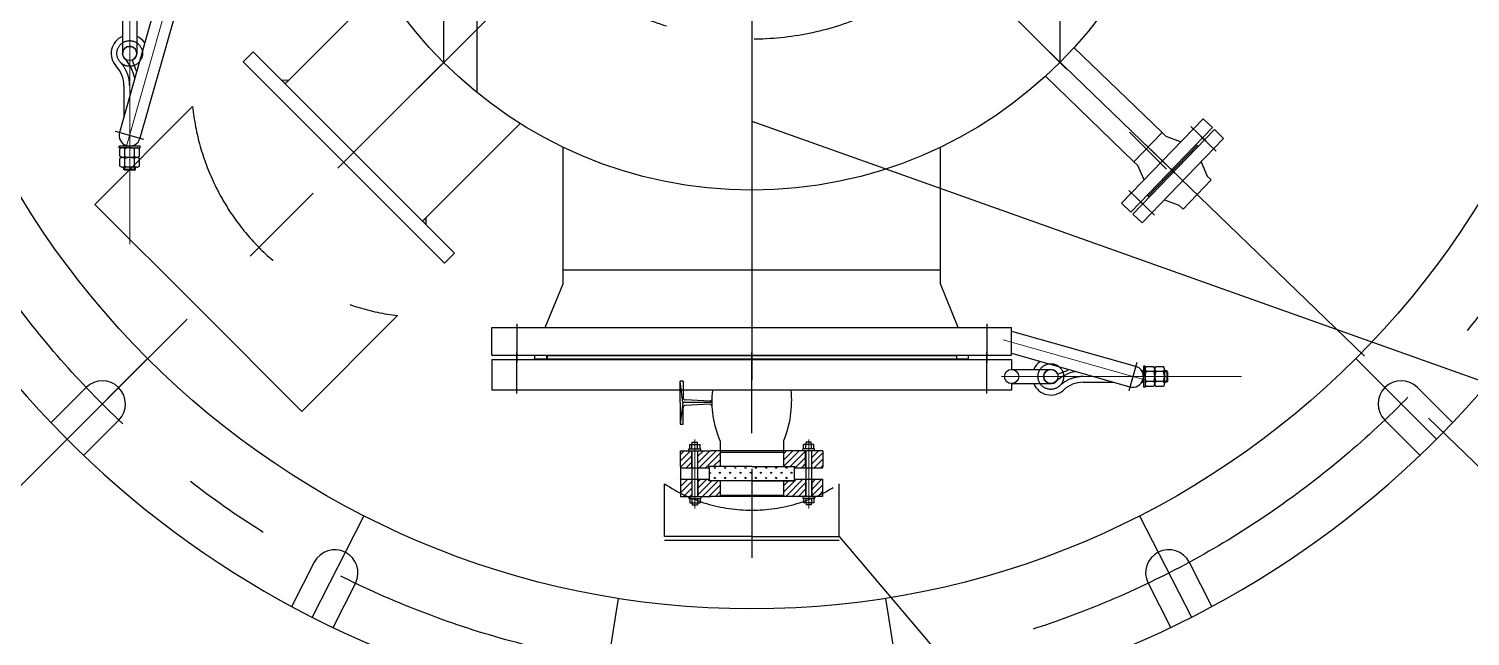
# Model space of a CAD drawing. Header units: millimetres. Extents: x -1250 to 28450, y -500 to 41550.
# Drawn here: x 12735 to 14760, y 22764 to 23617 of the extents above; entities that cross this region are included whole.
import ezdxf

# ---------------------------------------------------------------- set-up
doc = ezdxf.new("R2010")
doc.units = ezdxf.units.MM
doc.header["$LTSCALE"] = 500
for name, pattern in [('CENTER', [2, 1.25, -0.25, 0.25, -0.25]), ('CENTER2', [1.125, 0.75, -0.125, 0.125, -0.125]), ('DASHED', [0.75, 0.5, -0.25])]:
    doc.linetypes.add(name, pattern=pattern)
for name, color, linetype in [('1轮廓实线层', 7, 'Continuous'), ('2细线层', 4, 'Continuous'), ('3中心线层', 1, 'CENTER'), ('4虚线层', 6, 'DASHED'), ('5剖面线层', 2, 'Continuous'), ('7粗实线', 7, 'Continuous'), ('点划线', 1, 'CENTER2')]:
    doc.layers.add(name, color=color, linetype=linetype)
doc.layers.add('中心线', color=1, linetype='CENTER', lineweight=18)

msp = doc.modelspace()

# ---------------------------------------------------------------- hatches: boundary and pattern name
at = {"layer": '5剖面线层'}
h = msp.add_hatch(color=256, dxfattribs=at)
h.paths.add_polyline_path([(13293.64, 23352.22), (13288.27, 23346.85), (13293.19, 23341.94)])
h.paths.add_polyline_path([(13090.32, 23544.81), (13095.23, 23539.89), (13100.6, 23545.26)])
at = {"layer": '7粗实线'}
h = msp.add_hatch(dxfattribs=at)
h.set_pattern_fill('ANSI31', color=4, scale=2, angle=180, style=0)
h.set_pattern_definition([(225, (66147.559, 58839.737), (4.49012806, -4.49012806), [])])
h.paths.add_polyline_path([(13835.04, 22960.35), (13850.71, 22960.35), (13850.71, 22984.35), (13835.04, 22984.35)])
h.paths.add_polyline_path([(13795.21, 22961.68), (13796.12, 22960.35), (13808.71, 22960.35), (13826.37, 22960.35), (13826.37, 22984.35), (13811.21, 22984.35), (13811.21, 22982.35), (13795.21, 22982.35)])
h.paths.add_polyline_path([(13675.04, 22960.35), (13692.71, 22960.35), (13705.29, 22960.35), (13706.21, 22961.68), (13706.21, 22982.35), (13690.21, 22982.35), (13690.21, 22984.35), (13675.04, 22984.35)])
h.paths.add_polyline_path([(13650.71, 22960.35), (13666.37, 22960.35), (13666.37, 22984.35), (13650.71, 22984.35)])
h.paths.add_polyline_path([(13826.71, 23011.15), (13826.71, 23024.35), (13795.21, 23024.35), (13795.21, 23002.35), (13811.21, 23002.35), (13811.21, 23000.35), (13826.36, 23000.35), (13826.36, 23010.85)])
h.paths.add_polyline_path([(13834.71, 23024.35), (13834.71, 23011.16), (13835.05, 23010.85), (13835.05, 23000.35), (13850.71, 23000.35), (13850.71, 23024.35)])
h.paths.add_polyline_path([(13666.71, 23011.17), (13666.71, 23024.35), (13650.71, 23024.35), (13650.71, 23000.35), (13666.28, 23000.35), (13666.28, 23010.79)])
h.paths.add_polyline_path([(13674.71, 23024.35), (13674.71, 23011.3), (13675.24, 23010.85), (13675.24, 23000.35), (13690.21, 23000.35), (13690.21, 23002.35), (13706.21, 23002.35), (13706.21, 23024.35)])
h = msp.add_hatch(dxfattribs=at)
h.set_pattern_fill('GRASS', color=4, scale=0.4, angle=180, style=0)
h.set_pattern_definition([(270, (58434.882, 51386.2074), (7.1842, -7.1842), [1.905, -12.4634]), (225, (58434.882, 51386.207), (7.1842049, -7.1842049), [1.905, -8.255]), (315, (58434.882, 51386.207), (7.1842049, 7.1842049), [1.905, -8.255])])
h.paths.add_polyline_path([(13750.99, 22980.93), (13810.55, 22980.93), (13810.55, 23000.93), (13750.99, 23000.93)])
h.paths.add_polyline_path([(13691.8, 22980.93), (13750.99, 22980.93), (13750.99, 23000.93), (13691.8, 23000.93)])

# ---------------------------------------------------------------- linework, layer by layer
for p, q in [((13232.34, 23677), (13095.23, 23539.89)), ((13050.33, 23584.79), (13036.19, 23570.65)), ((13191.75, 23443.37), (13050.33, 23584.79)), ((14326.98, 23471.34), (14203.25, 23590.82)), ((13036.19, 23570.65), (13177.61, 23429.23)), ((13090.32, 23544.81), (13100.6, 23545.26)), ((14287.39, 23430.34), (14163.22, 23550.24)), ((13095.23, 23539.89), (13288.27, 23346.85)), ((13288.27, 23346.85), (13425.38, 23483.95)), ((13191.75, 23443.37), (13333.18, 23301.95)), ((13485.71, 23278.61), (13485.71, 23450.67)), ((14015.71, 23278.61), (14015.71, 23450.67)), ((13319.03, 23287.81), (13177.61, 23429.23)), ((13293.19, 23341.94), (13293.64, 23352.22)), ((13333.18, 23301.95), (13319.03, 23287.81))]:
    msp.add_line(p, q)
at = {"layer": '1轮廓实线层'}
for p, q in [((12909.63, 23637.32), (12862.56, 23471.42)), ((12867.01, 23637.32), (12867.01, 23582.32)), ((12886.98, 23637.32), (12886.98, 23582.32)), ((12940.82, 23637.32), (12891.42, 23463.23)), ((12880.49, 23572.95), (12886.08, 23557.96)), ((12868.99, 23537.02), (12868.99, 23494.08)), ((12828.14, 23370.33), (12965.46, 23507.65)), ((14270.02, 23372.04), (14384.63, 23490.73)), ((14397.58, 23478.23), (14384.63, 23490.73)), ((14397.58, 23478.23), (14282.96, 23359.54)), ((14400.46, 23475.45), (14285.84, 23356.76)), ((14287.39, 23430.34), (14326.98, 23471.34)), ((14298.79, 23344.26), (14413.41, 23462.95)), ((14332.74, 23465.78), (14326.98, 23471.34)), ((14353.03, 23458), (14332.74, 23465.78)), ((14400.46, 23475.45), (14413.41, 23462.95)), ((12862.19, 23449.96), (12862.19, 23452.33)), ((12891.79, 23452.32), (12862.19, 23452.33)), ((12876.99, 23449.96), (12862.19, 23449.96)), ((12864.86, 23449.39), (12863.13, 23448.39)), ((12863.13, 23437.86), (12863.13, 23448.39)), ((12868.99, 23452.32), (12868.99, 23454.63)), ((12868.99, 23454.63), (12868.99, 23452.32)), ((12870.06, 23437.86), (12870.06, 23448.53)), ((12876.99, 23449.96), (12891.79, 23449.95)), ((12883.92, 23437.86), (12883.92, 23448.53)), ((12884.06, 23454.09), (12884.06, 23452.32)), ((12884.99, 23452.32), (12884.99, 23454.63)), ((12889.12, 23449.39), (12890.84, 23448.39)), ((12890.84, 23437.86), (12890.84, 23448.39)), ((12891.79, 23449.95), (12891.79, 23452.32)), ((14307.33, 23381.89), (14376.1, 23453.1)), ((14307.33, 23381.89), (14376.1, 23453.1)), ((14376.1, 23453.1), (14374.66, 23454.49)), ((14376.1, 23453.1), (14377.54, 23451.71)), ((12864.86, 23436.86), (12863.13, 23437.86)), ((12864.86, 23435.76), (12863.13, 23434.76)), ((12863.13, 23424.23), (12863.13, 23434.76)), ((12864.86, 23423.23), (12863.13, 23424.23)), ((12887.11, 23436.33), (12866.86, 23436.33)), ((12887.11, 23422.69), (12866.86, 23422.69)), ((12868.99, 23419.53), (12868.99, 23422.69)), ((12870.06, 23424.23), (12870.06, 23434.9)), ((12870.19, 23418.33), (12870.19, 23422.69)), ((12883.79, 23418.33), (12883.79, 23422.69)), ((12883.92, 23437.86), (12884.28, 23437.5)), ((12883.92, 23424.23), (12883.92, 23434.9)), ((12884.99, 23419.53), (12884.99, 23422.69)), ((12887.12, 23436.33), (12887.11, 23436.33)), ((12889.12, 23436.86), (12890.84, 23437.86)), ((12889.12, 23435.76), (12890.84, 23434.76)), ((12889.12, 23423.23), (12890.84, 23424.23)), ((12890.84, 23424.23), (12890.84, 23434.76)), ((14293.14, 23424.78), (14287.39, 23430.34)), ((14301.62, 23404.77), (14293.14, 23424.78)), ((14381.8, 23430.22), (14390.28, 23410.21)), ((12870.19, 23418.33), (12868.99, 23419.53)), ((12884.99, 23419.53), (12868.99, 23419.53)), ((12883.79, 23418.33), (12870.19, 23418.33)), ((12883.79, 23418.33), (12884.99, 23419.53)), ((14356.44, 23363.65), (14396.04, 23404.65)), ((14390.28, 23410.21), (14396.04, 23404.65)), ((14307.33, 23381.89), (14305.89, 23383.28)), ((14307.33, 23381.89), (14308.76, 23380.5)), ((12973.43, 23225.04), (12828.14, 23370.33)), ((14282.96, 23359.54), (14270.02, 23372.04)), ((14330.4, 23376.99), (14350.69, 23369.21)), ((14350.69, 23369.21), (14356.44, 23363.65)), ((14285.84, 23356.76), (14298.79, 23344.26)), ((13485.71, 23258.61), (13485.71, 23278.61)), ((13485.71, 23278.61), (14015.71, 23278.61)), ((14015.71, 23258.61), (14015.71, 23278.61)), ((13460.71, 23197.61), (13485.71, 23258.61)), ((14040.71, 23197.61), (14015.71, 23258.61)), ((12973.43, 23225.04), (13118.71, 23079.76)), ((13118.71, 23079.76), (13253.16, 23214.2)), ((13385.71, 23197.61), (14115.71, 23197.61)), ((13385.71, 23158.61), (13385.71, 23197.61)), ((14115.71, 23158.61), (14115.71, 23197.61)), ((14115.71, 23192.44), (14289.8, 23143.04)), ((13385.71, 23158.61), (14115.71, 23158.61)), ((13446.21, 23153.61), (13446.21, 23158.61)), ((14055.21, 23153.61), (14055.21, 23158.61)), ((14115.71, 23161.25), (14281.61, 23114.18)), ((13385.71, 23152.61), (14115.71, 23152.61)), ((13385.71, 23152.61), (13385.71, 23109.61)), ((13446.21, 23153.61), (14055.21, 23153.61)), ((14038.71, 23157.61), (13462.71, 23157.61)), ((13462.71, 23153.61), (13462.71, 23157.61)), ((14038.21, 23157.61), (13463.21, 23157.61)), ((13463.21, 23157.61), (13463.21, 23152.61)), ((14038.21, 23157.61), (14038.21, 23152.61)), ((14038.71, 23153.61), (14038.71, 23157.61)), ((14115.71, 23152.61), (14115.71, 23138.6)), ((14115.71, 23138.6), (14170.71, 23138.6)), ((14300.71, 23143.41), (14300.7, 23113.81)), ((14303.08, 23143.41), (14300.71, 23143.41)), ((14303.07, 23128.61), (14303.08, 23143.41)), ((14303.64, 23140.73), (14304.64, 23142.46)), ((14315.17, 23142.46), (14304.64, 23142.46)), ((14316.17, 23140.73), (14315.17, 23142.46)), ((14316.7, 23138.73), (14316.7, 23138.72)), ((14316.7, 23138.72), (14316.7, 23118.48)), ((14317.27, 23140.73), (14318.27, 23142.46)), ((14328.8, 23142.46), (14318.27, 23142.46)), ((14329.8, 23140.73), (14328.8, 23142.46)), ((14330.34, 23138.72), (14330.34, 23118.48)), ((14115.71, 23118.63), (14170.71, 23118.63)), ((14115.71, 23118.63), (14115.71, 23109.61)), ((14180.08, 23132.1), (14195.07, 23137.69)), ((14216, 23120.61), (14258.95, 23120.61)), ((14300.71, 23136.61), (14298.39, 23136.61)), ((14300.7, 23120.61), (14298.39, 23120.61)), ((14298.39, 23120.61), (14300.7, 23120.61)), ((14298.94, 23135.68), (14300.71, 23135.68)), ((14303.07, 23128.61), (14303.07, 23113.81)), ((14315.17, 23135.53), (14304.5, 23135.53)), ((14315.17, 23121.68), (14304.5, 23121.68)), ((14315.17, 23135.53), (14315.53, 23135.9)), ((14328.8, 23135.53), (14318.13, 23135.53)), ((14328.8, 23121.68), (14318.13, 23121.68)), ((14333.5, 23136.6), (14330.34, 23136.6)), ((14334.7, 23135.4), (14330.34, 23135.4)), ((14334.7, 23121.8), (14330.34, 23121.8)), ((14333.5, 23120.6), (14330.34, 23120.6)), ((14334.7, 23135.4), (14333.5, 23136.6)), ((14333.5, 23136.6), (14333.5, 23120.6)), ((14334.7, 23121.8), (14333.5, 23120.6)), ((14334.7, 23135.4), (14334.7, 23121.8)), ((12815.85, 23113.43), (12766.06, 23063.64)), ((14115.71, 23109.61), (13385.71, 23109.61)), ((14303.07, 23113.81), (14300.7, 23113.81)), ((14303.64, 23116.48), (14304.64, 23114.75)), ((14315.17, 23114.75), (14304.64, 23114.75)), ((14316.17, 23116.48), (14315.17, 23114.75)), ((14317.27, 23116.48), (14318.27, 23114.75)), ((14328.8, 23114.75), (14318.27, 23114.75)), ((14329.8, 23116.48), (14328.8, 23114.75)), ((14685.57, 23113.43), (14735.35, 23063.64)), ((12861.81, 23067.46), (12812.02, 23017.68)), ((14639.6, 23067.46), (14689.39, 23017.68)), ((13628.16, 22904.06), (13628.16, 22978.02)), ((13873.25, 22904.06), (13873.25, 22978.02)), ((13750.71, 22904.06), (13628.16, 22904.06)), ((13628.16, 22898.76), (13873.25, 22898.76)), ((13750.71, 22904.06), (13873.25, 22904.06)), ((13136.29, 22868.04), (13104.32, 22805.31)), ((14365.13, 22868.04), (14397.09, 22805.31)), ((13194.2, 22838.53), (13162.24, 22775.8)), ((14307.21, 22838.53), (14339.18, 22775.8))]:
    msp.add_line(p, q, dxfattribs=at)
for centre, radius in [((13750.71, 24002.32), 1200), ((13750.71, 24002.32), 612), ((12876.99, 23582.32), 9.99), ((14115.57, 23128.61), 9.99), ((14170.71, 23128.61), 9.99)]:
    msp.add_circle(centre, radius, dxfattribs=at)
for centre, radius, start, end in [((13750.71, 24002.32), 1360, 208.36882, 125.17411), ((13750.71, 24002.32), 1360, 126.43801, 207.73886), ((12876.99, 23582.32), 26, 112.58747, 223.34176), ((12876.99, 23582.32), 26, 35.0857, 67.41253), ((12876.99, 23582.32), 10, 290.44381, 223.34176), ((12828.99, 23537.02), 40, 0, 43.34176), ((12828.99, 23537.02), 56, 10.46339, 43.34176), ((12876.99, 23582.32), 26, 290.44381, 293.23513), ((12876.99, 23467.32), 15, 164.16042, 344.16042), ((12866.86, 23445.93), 4, 90, 120), ((12866.87, 23445.93), 4, 37.09536, 90), ((12877.05, 23432.71), 17.25, 66.54303, 113.90147), ((12887.11, 23445.93), 4, 90, 142.90464), ((12887.12, 23445.93), 4, 60, 90), ((12866.86, 23440.33), 4, 240, 270), ((12866.86, 23432.29), 4, 90, 120), ((12866.86, 23426.69), 4, 240, 270), ((12866.87, 23440.33), 4, 270, 322.90464), ((12866.87, 23432.29), 4, 37.09536, 90), ((12866.87, 23426.69), 4, 270, 322.90464), ((12877.05, 23453.54), 17.25, 246.09853, 293.45697), ((12877.05, 23419.08), 17.25, 66.54303, 113.90147), ((12877.05, 23439.91), 17.25, 246.09853, 293.45697), ((12887.11, 23432.29), 4, 90, 142.90464), ((12887.11, 23426.69), 4, 217.09536, 270), ((12887.11, 23440.33), 4, 225, 270), ((12887.12, 23440.33), 4, 270, 300), ((12887.12, 23432.29), 4, 60, 90), ((12887.12, 23426.69), 4, 270, 300), ((14170.71, 23128.61), 26, 125.0857, 157.41253), ((14170.71, 23128.61), 10, 20.44381, 313.34176), ((14170.71, 23128.61), 26, 20.44381, 23.23513), ((14285.71, 23128.61), 15, 254.16042, 74.16042), ((14307.1, 23138.73), 4, 150, 180), ((14307.1, 23138.72), 4, 180, 232.90464), ((14312.7, 23138.72), 4, 315, 0), ((14312.7, 23138.73), 4, 0, 30), ((14320.74, 23138.73), 4, 150, 180), ((14320.74, 23138.72), 4, 180, 232.90464), ((14326.34, 23138.72), 4, 307.09536, 0), ((14326.34, 23138.73), 4, 0, 30), ((12838.54, 23090.16), 32.5, 315.72183, 134.27817), ((14170.71, 23128.61), 26, 202.58747, 313.34176), ((14216, 23080.61), 56, 100.46339, 133.34176), ((14216, 23080.61), 40, 90, 133.34176), ((14320.32, 23128.67), 17.25, 156.54303, 203.90147), ((14307.1, 23118.49), 4, 127.09536, 180), ((14307.1, 23118.48), 4, 180, 210), ((14312.7, 23118.49), 4, 0, 52.90464), ((14299.49, 23128.67), 17.25, 336.09853, 23.45697), ((14312.7, 23118.48), 4, 330, 0), ((14333.95, 23128.67), 17.25, 156.54303, 203.90147), ((14320.74, 23118.49), 4, 127.09536, 180), ((14320.74, 23118.48), 4, 180, 210), ((14326.34, 23118.49), 4, 0, 52.90464), ((14313.12, 23128.67), 17.25, 336.09853, 23.45697), ((14326.34, 23118.48), 4, 330, 0), ((14662.87, 23090.16), 32.5, 45.72183, 224.27817), ((13165.06, 22852.92), 32.5, 333.72183, 152.27817), ((14336.35, 22852.92), 32.5, 27.72183, 206.27817)]:
    msp.add_arc(centre, radius, start, end, dxfattribs=at)
at = {"layer": '2细线层'}
for p, q in [((13750.71, 23487.02), (15234.07, 22959.3)), ((13873.25, 22904.06), (14469.01, 22202.82))]:
    msp.add_line(p, q, dxfattribs=at)
at = {"layer": '3中心线层'}
for p, q in [((13750.71, 25748.81), (13750.71, 22255.83)), ((12515.75, 22767.37), (14985.66, 25237.28)), ((13750.71, 24002.32), (14333.21, 23419.82)), ((13394, 23645.62), (13169.46, 23421.08)), ((14161.71, 23591.32), (14999.96, 22781.83)), ((14367.14, 23479.82), (14388.72, 23458.98)), ((14403.11, 23445.09), (14381.53, 23465.93)), ((14303.59, 23454.31), (14345.31, 23414.02)), ((14280.31, 23389.9), (14301.89, 23369.06)), ((14316.28, 23355.17), (14294.7, 23376.01)), ((13420.71, 23202.61), (13420.71, 23148.61)), ((14080.71, 23202.61), (14080.71, 23148.61)), ((13420.71, 23104.61), (13420.71, 23162.61)), ((13750.71, 23049.1), (13750.71, 23162.61)), ((14080.71, 23104.61), (14080.71, 23162.61)), ((12902.18, 23153.8), (12789.04, 23040.66)), ((14599.23, 23153.8), (14712.37, 23040.66)), ((13205.92, 22933.12), (13133.28, 22790.55)), ((14295.49, 22933.12), (14368.13, 22790.55)), ((13562.98, 22817.1), (13537.96, 22659.07)), ((13938.43, 22817.1), (13963.46, 22659.07))]:
    msp.add_line(p, q, dxfattribs=at)
for radius in [1290, 400]:
    msp.add_circle((13750.71, 24002.32), radius, dxfattribs=at)
at = {"layer": '4虚线层'}
for p, q in [((13750.71, 24612.7), (13750.71, 23390.32)), ((13364.34, 24476.94), (13364.34, 23527.7)), ((13317.96, 24435.07), (13317.96, 23569.57)), ((14183.46, 24435.07), (14183.46, 23569.57))]:
    msp.add_line(p, q, dxfattribs=at)
for centre, radius, start, end in [((13293.24, 23541.25), 329.5, 185.85404, 263.01357), ((13750.71, 23162.07), 221.12, 236.34239, 303.65761)]:
    msp.add_arc(centre, radius, start, end, dxfattribs=at)
at = {"layer": '7粗实线'}
for p, q in [((13650.33, 23091.95), (13650.33, 23121.95)), ((13654.36, 23121.95), (13650.33, 23121.95)), ((13653.73, 23091.95), (13650.33, 23121.95)), ((13654.36, 23121.95), (13654.36, 23109.35)), ((13654.36, 23109.35), (13654.36, 23098.8)), ((13650.33, 23091.95), (13650.33, 23061.95)), ((13653.73, 23091.95), (13650.33, 23061.95)), ((13654.36, 23091.95), (13653.73, 23091.95)), ((13694.66, 23091.95), (13654.36, 23091.95)), ((13654.36, 23061.95), (13654.36, 23085.03)), ((13692.09, 23094.06), (13657.21, 23095.8)), ((13691.72, 23089.78), (13657.21, 23088.03)), ((13650.33, 23061.95), (13654.36, 23061.95)), ((13706.21, 23037.79), (13706.21, 23025.79)), ((13795.21, 23037.79), (13795.21, 23025.79)), ((13650.71, 23002.35), (13650.71, 23024.35)), ((13650.71, 23024.35), (13692.71, 23024.35)), ((13662.4, 23024.35), (13662.4, 23027.16)), ((13662.4, 23027.16), (13679.01, 23027.16)), ((13663.49, 23027.16), (13663.49, 23033.26)), ((13663.49, 23033.26), (13678, 23033.26)), ((13666.37, 23000.35), (13666.37, 23024.35)), ((13666.71, 23027.16), (13666.71, 23033.26)), ((13666.71, 23024.35), (13666.71, 22960.35)), ((13667.13, 23033.26), (13667.13, 23036.38)), ((13667.13, 23036.38), (13674.28, 23036.38)), ((13674.28, 23033.26), (13674.28, 23036.38)), ((13674.71, 23027.16), (13674.71, 23033.26)), ((13674.71, 23024.35), (13674.71, 22960.35)), ((13675.04, 23000.35), (13675.04, 23024.35)), ((13678, 23027.16), (13678, 23033.26)), ((13679.01, 23024.35), (13679.01, 23027.16)), ((13808.71, 23024.35), (13692.71, 23024.35)), ((13706.21, 23024.35), (13706.21, 23002.35)), ((13706.21, 23022.61), (13795.21, 23022.61)), ((13795.21, 23024.35), (13795.21, 23002.35)), ((13850.71, 23024.35), (13808.71, 23024.35)), ((13839.01, 23027.16), (13822.4, 23027.16)), ((13822.4, 23024.35), (13822.4, 23027.16)), ((13837.92, 23033.26), (13823.41, 23033.26)), ((13823.41, 23027.16), (13823.41, 23033.26)), ((13826.37, 23000.35), (13826.37, 23024.35)), ((13826.71, 23027.16), (13826.71, 23033.26)), ((13826.71, 23024.35), (13826.71, 22982.35)), ((13827.13, 23033.26), (13827.13, 23036.38)), ((13834.28, 23036.38), (13827.13, 23036.38)), ((13834.28, 23033.26), (13834.28, 23036.38)), ((13834.71, 23027.16), (13834.71, 23033.26)), ((13834.71, 23024.35), (13834.71, 22982.35)), ((13835.04, 23000.35), (13835.04, 23024.35)), ((13837.92, 23027.16), (13837.92, 23033.26)), ((13839.01, 23024.35), (13839.01, 23027.16)), ((13850.71, 23024.35), (13850.71, 23002.35)), ((13650.71, 23002.35), (13650.71, 22960.35)), ((13650.71, 23000.35), (13690.21, 23000.35)), ((13750.71, 23002.35), (13690.21, 23002.35)), ((13690.21, 23000.35), (13690.21, 23002.35)), ((13690.21, 23000.35), (13690.21, 23002.35)), ((13691.52, 22982.35), (13691.52, 23002.35)), ((13750.71, 23002.35), (13811.21, 23002.35)), ((13810.26, 23002.35), (13810.26, 22982.35)), ((13811.21, 23000.35), (13811.21, 23002.35)), ((13811.21, 23002.35), (13811.21, 23000.35)), ((13811.21, 23000.35), (13850.71, 23000.35)), ((13850.71, 23000.35), (13850.71, 23002.35)), ((13650.71, 22984.35), (13690.21, 22984.35)), ((13666.37, 22984.35), (13666.37, 22960.35)), ((13675.04, 22984.35), (13675.04, 22960.35)), ((13690.21, 22982.35), (13690.21, 22984.35)), ((13690.21, 22984.35), (13690.21, 22982.35)), ((13811.21, 22982.35), (13690.21, 22982.35)), ((13750.71, 22982.35), (13690.21, 22982.35)), ((13706.21, 22982.35), (13706.21, 22961.68)), ((13750.71, 22982.35), (13811.21, 22982.35)), ((13795.21, 22982.35), (13795.21, 22961.68)), ((13811.21, 22984.35), (13811.21, 22982.35)), ((13811.21, 22984.35), (13850.71, 22984.35)), ((13811.21, 22984.35), (13811.21, 22982.35)), ((13826.37, 22984.35), (13826.37, 22960.35)), ((13826.71, 22982.35), (13826.71, 22960.35)), ((13834.71, 22982.35), (13834.71, 22960.35)), ((13835.04, 22984.35), (13835.04, 22960.35)), ((13850.71, 22960.35), (13850.71, 22984.35)), ((13650.71, 22960.35), (13692.71, 22960.35)), ((13662.4, 22960.35), (13662.4, 22957.55)), ((13662.4, 22957.55), (13679.01, 22957.55)), ((13663.49, 22957.55), (13663.49, 22951.45)), ((13666.71, 22957.55), (13666.71, 22951.45)), ((13674.71, 22957.55), (13674.71, 22951.45)), ((13678, 22957.55), (13678, 22951.45)), ((13679.01, 22960.35), (13679.01, 22957.55)), ((13705.29, 22960.35), (13692.71, 22960.35)), ((13706.21, 22961.68), (13705.29, 22960.35)), ((13796.12, 22960.35), (13705.29, 22960.35)), ((13795.21, 22961.68), (13706.21, 22961.68)), ((13795.21, 22961.68), (13796.12, 22960.35)), ((13808.71, 22960.35), (13796.12, 22960.35)), ((13850.71, 22960.35), (13808.71, 22960.35)), ((13822.4, 22960.35), (13822.4, 22957.55)), ((13839.01, 22957.55), (13822.4, 22957.55)), ((13823.41, 22957.55), (13823.41, 22951.45)), ((13826.71, 22957.55), (13826.71, 22951.45)), ((13834.71, 22957.55), (13834.71, 22951.45)), ((13837.92, 22957.55), (13837.92, 22951.45)), ((13839.01, 22960.35), (13839.01, 22957.55)), ((13663.49, 22951.45), (13678, 22951.45)), ((13667.13, 22951.45), (13667.13, 22948.32)), ((13667.13, 22948.32), (13674.28, 22948.32)), ((13674.28, 22951.45), (13674.28, 22948.32)), ((13837.92, 22951.45), (13823.41, 22951.45)), ((13827.13, 22951.45), (13827.13, 22948.32)), ((13834.28, 22948.32), (13827.13, 22948.32)), ((13834.28, 22951.45), (13834.28, 22948.32))]:
    msp.add_line(p, q, dxfattribs=at)
for centre, radius, start, end in [((13657.36, 23098.8), 3, 180, 267.14258), ((13839.86, 23094.59), 145.23, 174.06405, 203.02437), ((13661.55, 23094.59), 145.23, 336.97563, 5.93595), ((13657.36, 23085.03), 3, 92.90005, 180), ((13688.12, 23081.79), 8.76, 39.36933, 65.72219), ((13688.12, 23101.87), 8.76, 296.99045, 318.74073)]:
    msp.add_arc(centre, radius, start, end, dxfattribs=at)
at = {"layer": '中心线'}
for p, q in [((12928.57, 23649.11), (12871.75, 23448.82)), ((12876.99, 23651.71), (12876.99, 23314.45)), ((14103.92, 23180.19), (14304.21, 23123.36)), ((14101.32, 23128.61), (14438.58, 23128.61))]:
    msp.add_line(p, q, dxfattribs=at)
at = {"layer": '中心线', "ltscale": 0.2}
for p, q in [((13670.71, 23040.25), (13670.71, 22943.46)), ((13830.71, 23040.25), (13830.71, 22943.46))]:
    msp.add_line(p, q, dxfattribs=at)
at = {"layer": '点划线'}
for p, q in [((12896.87, 23461.68), (12857.12, 23472.96)), ((14291.34, 23148.49), (14280.07, 23108.74))]:
    msp.add_line(p, q, dxfattribs=at)
for centre in [(12876.99, 23582.32), (14170.71, 23128.61)]:
    msp.add_circle(centre, 18, dxfattribs=at)
for centre, start, end in [((12828.99, 23537.02), 0, 43.34176), ((14216, 23080.61), 90, 133.34176)]:
    msp.add_arc(centre, 48, start, end, dxfattribs=at)

doc.saveas('drawing.dxf')
